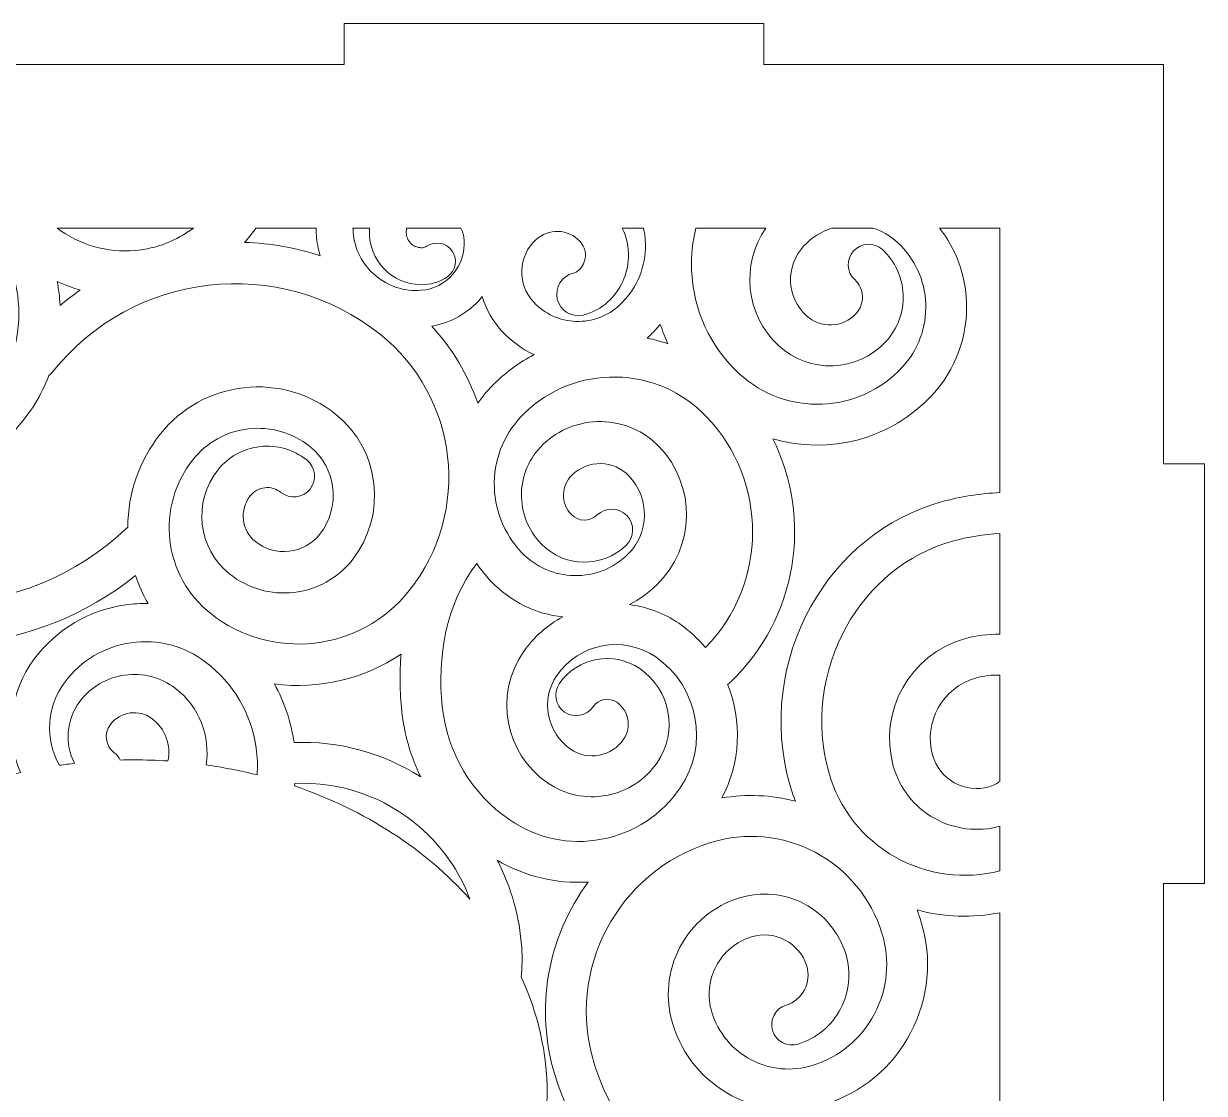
# Model space of a CAD drawing. Header units: millimetres. Extents: x 961 to 1271, y -165 to 165.
# Drawn here: x 1031.1 to 1117.7, y -86.5 to -8 of the extents above; entities that cross this region are included whole.
import ezdxf

# ---------------------------------------------------------------- set-up
doc = ezdxf.new("R2010")
doc.units = ezdxf.units.MM
doc.header["$MEASUREMENT"] = 0
doc.layers.add('Camada 1', color=7, linetype='Continuous')

msp = doc.modelspace()

# ---------------------------------------------------------------- linework, layer by layer
at = {"layer": 'Camada 1', "color": 250, "lineweight": 20}
for points, knots in [([(1085.4061, -162), (1085.4061, -162), (1114.7061, -162), (1114.7061, -162), (1114.7061, -162), (1114.7061, -162), (1114.7061, -132.7), (1114.7061, -132.7), (1114.7061, -132.7), (1114.7061, -132.7), (1117.7061, -132.7), (1117.7061, -132.7), (1117.7061, -132.7), (1117.7061, -132.7), (1117.7061, -101.9), (1117.7061, -101.9), (1117.7061, -101.9), (1117.7061, -101.9), (1114.7061, -101.9), (1114.7061, -101.9), (1114.7061, -101.9), (1114.7061, -101.9), (1114.7061, -71.1), (1114.7061, -71.1), (1114.7061, -71.1), (1114.7061, -71.1), (1117.7061, -71.1), (1117.7061, -71.1), (1117.7061, -71.1), (1117.7061, -71.1), (1117.7061, -40.3), (1117.7061, -40.3), (1117.7061, -40.3), (1117.7061, -40.3), (1114.7061, -40.3), (1114.7061, -40.3), (1114.7061, -40.3), (1114.7061, -40.3), (1114.7061, -11), (1114.7061, -11), (1114.7061, -11), (1114.7061, -11), (1085.4061, -11), (1085.4061, -11), (1085.4061, -11), (1085.4061, -11), (1085.4061, -8), (1085.4061, -8), (1085.4061, -8), (1085.4061, -8), (1054.6061, -8), (1054.6061, -8), (1054.6061, -8), (1054.6061, -8), (1054.6061, -11), (1054.6061, -11), (1054.6061, -11), (1054.6061, -11), (1023.8061, -11), (1023.8061, -11), (1023.8061, -11), (1023.8061, -11), (1023.8061, -8), (1023.8061, -8), (1023.8061, -8), (1023.8061, -8), (993.0061, -8), (993.0061, -8), (993.0061, -8), (993.0061, -8), (993.0061, -11), (993.0061, -11), (993.0061, -11), (993.0061, -11), (963.7061, -11), (963.7061, -11), (963.7061, -11), (963.7061, -11), (963.7061, -40.3), (963.7061, -40.3), (963.7061, -40.3), (963.7061, -40.3), (960.7061, -40.3), (960.7061, -40.3), (960.7061, -40.3), (960.7061, -40.3), (960.7061, -71.1), (960.7061, -71.1), (960.7061, -71.1), (960.7061, -71.1), (963.7061, -71.1), (963.7061, -71.1), (963.7061, -71.1), (963.7061, -71.1), (963.7061, -101.9), (963.7061, -101.9), (963.7061, -101.9), (963.7061, -101.9), (960.7061, -101.9), (960.7061, -101.9), (960.7061, -101.9), (960.7061, -101.9), (960.7061, -132.7), (960.7061, -132.7), (960.7061, -132.7), (960.7061, -132.7), (963.7061, -132.7), (963.7061, -132.7), (963.7061, -132.7), (963.7061, -132.7), (963.7061, -162), (963.7061, -162), (963.7061, -162), (963.7061, -162), (993.0061, -162), (993.0061, -162), (993.0061, -162), (993.0061, -162), (993.0061, -165), (993.0061, -165), (993.0061, -165), (993.0061, -165), (1023.8061, -165), (1023.8061, -165), (1023.8061, -165), (1023.8061, -165), (1023.8061, -162), (1023.8061, -162), (1023.8061, -162), (1023.8061, -162), (1054.6061, -162), (1054.6061, -162), (1054.6061, -162), (1054.6061, -162), (1054.6061, -165), (1054.6061, -165), (1054.6061, -165), (1054.6061, -165), (1085.4061, -165), (1085.4061, -165), (1085.4061, -165), (1085.4061, -165), (1085.4061, -162), (1085.4061, -162)], [0, 0, 0, 0, 0.027027, 0.027027, 0.027027, 0.027027, 0.0540541, 0.0540541, 0.0540541, 0.0540541, 0.0810811, 0.0810811, 0.0810811, 0.0810811, 0.1081081, 0.1081081, 0.1081081, 0.1081081, 0.1351351, 0.1351351, 0.1351351, 0.1351351, 0.1621622, 0.1621622, 0.1621622, 0.1621622, 0.1891892, 0.1891892, 0.1891892, 0.1891892, 0.2162162, 0.2162162, 0.2162162, 0.2162162, 0.2432432, 0.2432432, 0.2432432, 0.2432432, 0.2702703, 0.2702703, 0.2702703, 0.2702703, 0.2972973, 0.2972973, 0.2972973, 0.2972973, 0.3243243, 0.3243243, 0.3243243, 0.3243243, 0.3513514, 0.3513514, 0.3513514, 0.3513514, 0.3783784, 0.3783784, 0.3783784, 0.3783784, 0.4054054, 0.4054054, 0.4054054, 0.4054054, 0.4324324, 0.4324324, 0.4324324, 0.4324324, 0.4594595, 0.4594595, 0.4594595, 0.4594595, 0.4864865, 0.4864865, 0.4864865, 0.4864865, 0.5135135, 0.5135135, 0.5135135, 0.5135135, 0.5405405, 0.5405405, 0.5405405, 0.5405405, 0.5675676, 0.5675676, 0.5675676, 0.5675676, 0.5945946, 0.5945946, 0.5945946, 0.5945946, 0.6216216, 0.6216216, 0.6216216, 0.6216216, 0.6486486, 0.6486486, 0.6486486, 0.6486486, 0.6756757, 0.6756757, 0.6756757, 0.6756757, 0.7027027, 0.7027027, 0.7027027, 0.7027027, 0.7297297, 0.7297297, 0.7297297, 0.7297297, 0.7567568, 0.7567568, 0.7567568, 0.7567568, 0.7837838, 0.7837838, 0.7837838, 0.7837838, 0.8108108, 0.8108108, 0.8108108, 0.8108108, 0.8378378, 0.8378378, 0.8378378, 0.8378378, 0.8648649, 0.8648649, 0.8648649, 0.8648649, 0.8918919, 0.8918919, 0.8918919, 0.8918919, 0.9189189, 0.9189189, 0.9189189, 0.9189189, 0.9459459, 0.9459459, 0.9459459, 0.9459459, 1, 1, 1, 1]), ([(1010.3447, -23), (1010.3447, -23), (1028.3962, -23), (1028.3962, -23), (1028.3962, -23), (1029.807, -24.6059), (1030.631, -26.6257), (1030.7458, -28.7929), (1030.7458, -28.7929), (1030.8802, -31.3301), (1030.011, -33.7911), (1028.3144, -35.682), (1028.3144, -35.682), (1027.0061, -37.1399), (1025.2146, -37.9993), (1023.2585, -38.1046), (1023.2585, -38.1046), (1021.3094, -38.2096), (1019.4266, -37.5381), (1017.9758, -36.2337), (1017.9758, -36.2337), (1016.8695, -35.239), (1016.2197, -33.8743), (1016.141, -32.3888), (1016.141, -32.3888), (1016.0626, -30.9097), (1016.5699, -29.4767), (1017.5584, -28.3739), (1017.5584, -28.3739), (1018.2969, -27.55), (1019.309, -27.0613), (1020.4141, -27.0013), (1020.4141, -27.0013), (1021.5156, -26.9414), (1022.5836, -27.3214), (1023.4024, -28.0599), (1023.4024, -28.0599), (1024.0021, -28.6007), (1024.3541, -29.3376), (1024.397, -30.1442), (1024.397, -30.1442), (1024.4397, -30.9465), (1024.1653, -31.7228), (1023.6298, -32.3216), (1023.6298, -32.3216), (1023.2541, -32.7417), (1022.7413, -32.986), (1022.179, -33.0163), (1022.179, -33.0163), (1021.6183, -33.0466), (1021.0783, -32.8556), (1020.6618, -32.4787), (1020.6618, -32.4787), (1020.0408, -31.9169), (1019.0777, -31.968), (1018.5178, -32.5898), (1018.5178, -32.5898), (1017.9588, -33.2107), (1018.0083, -34.1784), (1018.6298, -34.7373), (1018.6298, -34.7373), (1019.6474, -35.6524), (1020.972, -36.1233), (1022.3389, -36.0509), (1022.3389, -36.0509), (1023.7087, -35.9784), (1024.9732, -35.3767), (1025.8887, -34.3546), (1025.8887, -34.3546), (1026.9635, -33.1546), (1027.5132, -31.5911), (1027.4282, -29.9826), (1027.4282, -29.9826), (1027.3429, -28.3696), (1026.6331, -26.8827), (1025.4336, -25.8013), (1025.4336, -25.8013), (1024.0128, -24.5205), (1022.1618, -23.8643), (1020.2514, -23.9686), (1020.2514, -23.9686), (1018.3391, -24.0731), (1016.5789, -24.915), (1015.2993, -26.3403), (1015.2993, -26.3403), (1013.7711, -28.0423), (1012.9881, -30.2669), (1013.1095, -32.5507), (1013.1095, -32.5507), (1013.2314, -34.8447), (1014.2385, -36.959), (1015.9456, -38.4965), (1015.9456, -38.4965), (1017.9937, -40.3413), (1020.6681, -41.2858), (1023.4204, -41.139), (1023.4204, -41.139), (1026.1837, -40.9916), (1028.7246, -39.7729), (1030.5732, -37.7142), (1030.5732, -37.7142), (1031.6009, -36.5697), (1032.4126, -35.2526), (1032.9638, -33.8175), (1032.9638, -33.8175), (1033.0737, -33.7371), (1033.1725, -33.642), (1033.2577, -33.5347), (1033.2577, -33.5347), (1039.1106, -26.164), (1049.8965, -24.9329), (1057.2568, -30.8005), (1057.2568, -30.8005), (1063.0149, -35.3908), (1063.9704, -43.8431), (1059.3924, -49.6087), (1059.3924, -49.6087), (1055.8333, -54.0911), (1049.2776, -54.842), (1044.8014, -51.2729), (1044.8014, -51.2729), (1043.1287, -49.9391), (1042.0742, -48.0349), (1041.8323, -45.909), (1041.8323, -45.909), (1041.5912, -43.7898), (1042.1963, -41.6746), (1043.5218, -40.0039), (1043.5218, -40.0039), (1044.5358, -38.7257), (1045.9834, -37.9182), (1047.6049, -37.7345), (1047.6049, -37.7345), (1049.2149, -37.5522), (1050.8257, -38.0137), (1052.0924, -39.0245), (1052.0924, -39.0245), (1054.0645, -40.5981), (1054.3923, -43.4961), (1052.8234, -45.4714), (1052.8234, -45.4714), (1052.2651, -46.1744), (1051.4678, -46.6183), (1050.5759, -46.7209), (1050.5759, -46.7209), (1049.6903, -46.8228), (1048.804, -46.5667), (1048.1065, -46.0123), (1048.1065, -46.0123), (1047.0752, -45.1925), (1046.9119, -43.6798), (1047.7279, -42.6496), (1047.7279, -42.6496), (1047.9928, -42.3152), (1048.3734, -42.1055), (1048.7971, -42.0572), (1048.7971, -42.0572), (1049.2215, -42.0088), (1049.6428, -42.1299), (1049.9764, -42.3967), (1049.9764, -42.3967), (1050.6304, -42.9196), (1051.5889, -42.8113), (1052.1102, -42.1564), (1052.1102, -42.1564), (1052.6315, -41.5014), (1052.5208, -40.5421), (1051.8668, -40.0207), (1051.8668, -40.0207), (1050.9026, -39.252), (1049.6792, -38.8988), (1048.4538, -39.0388), (1048.4538, -39.0388), (1047.2245, -39.1794), (1046.1211, -39.7903), (1045.3512, -40.7591), (1045.3512, -40.7591), (1043.4947, -43.0955), (1043.8818, -46.5258), (1046.2154, -48.3867), (1046.2154, -48.3867), (1047.5443, -49.4465), (1049.2307, -49.9308), (1050.9193, -49.739), (1050.9193, -49.739), (1052.6166, -49.5462), (1054.138, -48.6972), (1055.1999, -47.3601), (1055.1999, -47.3601), (1057.8077, -44.0765), (1057.2607, -39.2634), (1053.9827, -36.6485), (1053.9827, -36.6485), (1052.0868, -35.1361), (1049.6719, -34.4448), (1047.2626, -34.7182), (1047.2626, -34.7182), (1044.8388, -34.9932), (1042.662, -36.1981), (1041.1454, -38.1095), (1041.1454, -38.1095), (1039.5956, -40.0629), (1038.7531, -42.4536), (1038.7445, -44.941), (1038.7445, -44.941), (1031.1819, -52.2483), (1019.2511, -52.4591), (1011.4211, -45.407), (1011.4211, -45.407), (1008.291, -42.5878), (1006.4436, -38.7135), (1006.2201, -34.5071), (1006.2201, -34.5071), (1005.9971, -30.3106), (1007.4292, -26.2496), (1010.2345, -23.1212), (1010.2345, -23.1212), (1010.2345, -23.1212), (1010.3447, -23), (1010.3447, -23)], [0, 0, 0, 0, 0.0178571, 0.0178571, 0.0178571, 0.0178571, 0.0357143, 0.0357143, 0.0357143, 0.0357143, 0.0535714, 0.0535714, 0.0535714, 0.0535714, 0.0714286, 0.0714286, 0.0714286, 0.0714286, 0.0892857, 0.0892857, 0.0892857, 0.0892857, 0.1071429, 0.1071429, 0.1071429, 0.1071429, 0.125, 0.125, 0.125, 0.125, 0.1428571, 0.1428571, 0.1428571, 0.1428571, 0.1607143, 0.1607143, 0.1607143, 0.1607143, 0.1785714, 0.1785714, 0.1785714, 0.1785714, 0.1964286, 0.1964286, 0.1964286, 0.1964286, 0.2142857, 0.2142857, 0.2142857, 0.2142857, 0.2321429, 0.2321429, 0.2321429, 0.2321429, 0.25, 0.25, 0.25, 0.25, 0.2678571, 0.2678571, 0.2678571, 0.2678571, 0.2857143, 0.2857143, 0.2857143, 0.2857143, 0.3035714, 0.3035714, 0.3035714, 0.3035714, 0.3214286, 0.3214286, 0.3214286, 0.3214286, 0.3392857, 0.3392857, 0.3392857, 0.3392857, 0.3571429, 0.3571429, 0.3571429, 0.3571429, 0.375, 0.375, 0.375, 0.375, 0.3928571, 0.3928571, 0.3928571, 0.3928571, 0.4107143, 0.4107143, 0.4107143, 0.4107143, 0.4285714, 0.4285714, 0.4285714, 0.4285714, 0.4464286, 0.4464286, 0.4464286, 0.4464286, 0.4642857, 0.4642857, 0.4642857, 0.4642857, 0.4821429, 0.4821429, 0.4821429, 0.4821429, 0.5, 0.5, 0.5, 0.5, 0.5178571, 0.5178571, 0.5178571, 0.5178571, 0.5357143, 0.5357143, 0.5357143, 0.5357143, 0.5535714, 0.5535714, 0.5535714, 0.5535714, 0.5714286, 0.5714286, 0.5714286, 0.5714286, 0.5892857, 0.5892857, 0.5892857, 0.5892857, 0.6071429, 0.6071429, 0.6071429, 0.6071429, 0.625, 0.625, 0.625, 0.625, 0.6428571, 0.6428571, 0.6428571, 0.6428571, 0.6607143, 0.6607143, 0.6607143, 0.6607143, 0.6785714, 0.6785714, 0.6785714, 0.6785714, 0.6964286, 0.6964286, 0.6964286, 0.6964286, 0.7142857, 0.7142857, 0.7142857, 0.7142857, 0.7321429, 0.7321429, 0.7321429, 0.7321429, 0.75, 0.75, 0.75, 0.75, 0.7678571, 0.7678571, 0.7678571, 0.7678571, 0.7857143, 0.7857143, 0.7857143, 0.7857143, 0.8035714, 0.8035714, 0.8035714, 0.8035714, 0.8214286, 0.8214286, 0.8214286, 0.8214286, 0.8392857, 0.8392857, 0.8392857, 0.8392857, 0.8571429, 0.8571429, 0.8571429, 0.8571429, 0.875, 0.875, 0.875, 0.875, 0.8928571, 0.8928571, 0.8928571, 0.8928571, 0.9107143, 0.9107143, 0.9107143, 0.9107143, 0.9285714, 0.9285714, 0.9285714, 0.9285714, 0.9464286, 0.9464286, 0.9464286, 0.9464286, 0.9642857, 0.9642857, 0.9642857, 0.9642857, 1, 1, 1, 1]), ([(1043.5569, -23), (1042.3296, -23.9354), (1040.857, -24.5098), (1039.2907, -24.6491), (1039.2907, -24.6491), (1037.2301, -24.8324), (1035.194, -24.2451), (1033.5567, -23), (1033.5567, -23), (1033.5567, -23), (1043.5569, -23), (1043.5569, -23)], [0, 0, 0, 0, 0.25, 0.25, 0.25, 0.25, 0.5, 0.5, 0.5, 0.5, 1, 1, 1, 1]), ([(1052.5512, -23), (1052.5543, -23.1723), (1052.5626, -23.345), (1052.5762, -23.5179), (1052.5762, -23.5179), (1052.6165, -24.0309), (1052.709, -24.5372), (1052.8531, -25.0287), (1052.8531, -25.0287), (1051.0643, -24.4481), (1049.195, -24.1221), (1047.3155, -24.059), (1047.3155, -24.059), (1047.3155, -24.059), (1047.4024, -23.9579), (1047.4024, -23.9579), (1047.4024, -23.9579), (1047.6659, -23.6475), (1047.9146, -23.3278), (1048.1482, -23), (1048.1482, -23), (1048.1482, -23), (1052.5512, -23), (1052.5512, -23)], [0, 0, 0, 0, 0.1428571, 0.1428571, 0.1428571, 0.1428571, 0.2857143, 0.2857143, 0.2857143, 0.2857143, 0.4285714, 0.4285714, 0.4285714, 0.4285714, 0.5714286, 0.5714286, 0.5714286, 0.5714286, 0.7142857, 0.7142857, 0.7142857, 0.7142857, 1, 1, 1, 1]), ([(1056.4723, -23), (1056.4584, -23.2126), (1056.4598, -23.4276), (1056.4767, -23.6437), (1056.4767, -23.6437), (1056.5567, -24.6639), (1057.0401, -25.6021), (1057.8225, -26.2612), (1057.8225, -26.2612), (1058.589, -26.907), (1059.5711, -27.2244), (1060.5708, -27.1456), (1060.5708, -27.1456), (1061.148, -27.1), (1061.7066, -26.9026), (1062.1839, -26.5752), (1062.1839, -26.5752), (1062.8004, -26.1522), (1062.9569, -25.3063), (1062.5346, -24.6898), (1062.5346, -24.6898), (1062.1117, -24.0723), (1061.2677, -23.9162), (1060.6512, -24.3399), (1060.6512, -24.3399), (1060.563, -24.4005), (1060.4654, -24.4338), (1060.3587, -24.4419), (1060.3587, -24.4419), (1060.0649, -24.4643), (1059.7841, -24.3728), (1059.5603, -24.1809), (1059.5603, -24.1809), (1059.3362, -23.9886), (1059.2015, -23.7249), (1059.1783, -23.4304), (1059.1783, -23.4304), (1059.1668, -23.2848), (1059.1736, -23.1404), (1059.198, -23), (1059.198, -23), (1059.198, -23), (1063.1837, -23), (1063.1837, -23), (1063.1837, -23), (1063.3101, -23.2687), (1063.3878, -23.5611), (1063.4121, -23.8673), (1063.4121, -23.8673), (1063.4847, -24.7852), (1063.1967, -25.6721), (1062.5995, -26.3729), (1062.5995, -26.3729), (1062.0034, -27.0725), (1061.1753, -27.4976), (1060.2587, -27.5692), (1060.2587, -27.5692), (1059.0236, -27.6657), (1057.8277, -27.2774), (1056.8865, -26.4715), (1056.8865, -26.4715), (1055.9434, -25.6639), (1055.3752, -24.5423), (1055.2782, -23.3046), (1055.2782, -23.3046), (1055.2702, -23.2029), (1055.2652, -23.1013), (1055.2624, -23), (1055.2624, -23), (1055.2624, -23), (1056.4723, -23), (1056.4723, -23)], [0, 0, 0, 0, 0.0526316, 0.0526316, 0.0526316, 0.0526316, 0.1052632, 0.1052632, 0.1052632, 0.1052632, 0.1578947, 0.1578947, 0.1578947, 0.1578947, 0.2105263, 0.2105263, 0.2105263, 0.2105263, 0.2631579, 0.2631579, 0.2631579, 0.2631579, 0.3157895, 0.3157895, 0.3157895, 0.3157895, 0.3684211, 0.3684211, 0.3684211, 0.3684211, 0.4210526, 0.4210526, 0.4210526, 0.4210526, 0.4736842, 0.4736842, 0.4736842, 0.4736842, 0.5263158, 0.5263158, 0.5263158, 0.5263158, 0.5789474, 0.5789474, 0.5789474, 0.5789474, 0.6315789, 0.6315789, 0.6315789, 0.6315789, 0.6842105, 0.6842105, 0.6842105, 0.6842105, 0.7368421, 0.7368421, 0.7368421, 0.7368421, 0.7894737, 0.7894737, 0.7894737, 0.7894737, 0.8421053, 0.8421053, 0.8421053, 0.8421053, 0.8947368, 0.8947368, 0.8947368, 0.8947368, 1, 1, 1, 1]), ([(1076.5664, -23), (1076.6765, -23.4887), (1076.7253, -23.9938), (1076.7083, -24.5048), (1076.7083, -24.5048), (1076.6554, -26.0977), (1075.9827, -27.5686), (1074.8173, -28.655), (1074.8173, -28.655), (1073.9505, -29.463), (1072.8061, -29.8918), (1071.6217, -29.852), (1071.6217, -29.852), (1070.4307, -29.8119), (1069.3297, -29.3118), (1068.5156, -28.4418), (1068.5156, -28.4418), (1067.9265, -27.8124), (1067.6127, -26.9816), (1067.6422, -26.1198), (1067.6422, -26.1198), (1067.6719, -25.2531), (1068.0348, -24.4507), (1068.6698, -23.8597), (1068.6698, -23.8597), (1069.1148, -23.4456), (1069.7034, -23.2259), (1070.3108, -23.246), (1070.3108, -23.246), (1070.9205, -23.2662), (1071.485, -23.5219), (1071.9021, -23.9671), (1071.9021, -23.9671), (1072.1763, -24.2598), (1072.3223, -24.6467), (1072.3083, -25.0476), (1072.3083, -25.0476), (1072.2942, -25.4524), (1072.1247, -25.8233), (1071.8284, -26.0996), (1071.8284, -26.0996), (1071.7122, -26.208), (1071.5778, -26.2798), (1071.423, -26.316), (1071.423, -26.316), (1070.5784, -26.5137), (1070.0475, -27.3651), (1070.2469, -28.2102), (1070.2469, -28.2102), (1070.4457, -29.0532), (1071.2972, -29.5816), (1072.1407, -29.3838), (1072.1407, -29.3838), (1072.829, -29.2223), (1073.4671, -28.8848), (1073.9843, -28.4023), (1073.9843, -28.4023), (1074.8944, -27.5535), (1075.418, -26.398), (1075.4612, -25.1546), (1075.4612, -25.1546), (1075.4873, -24.4027), (1075.3311, -23.6655), (1075.0148, -23), (1075.0148, -23), (1075.0148, -23), (1076.5664, -23), (1076.5664, -23)], [0, 0, 0, 0, 0.0555556, 0.0555556, 0.0555556, 0.0555556, 0.1111111, 0.1111111, 0.1111111, 0.1111111, 0.1666667, 0.1666667, 0.1666667, 0.1666667, 0.2222222, 0.2222222, 0.2222222, 0.2222222, 0.2777778, 0.2777778, 0.2777778, 0.2777778, 0.3333333, 0.3333333, 0.3333333, 0.3333333, 0.3888889, 0.3888889, 0.3888889, 0.3888889, 0.4444444, 0.4444444, 0.4444444, 0.4444444, 0.5, 0.5, 0.5, 0.5, 0.5555556, 0.5555556, 0.5555556, 0.5555556, 0.6111111, 0.6111111, 0.6111111, 0.6111111, 0.6666667, 0.6666667, 0.6666667, 0.6666667, 0.7222222, 0.7222222, 0.7222222, 0.7222222, 0.7777778, 0.7777778, 0.7777778, 0.7777778, 0.8333333, 0.8333333, 0.8333333, 0.8333333, 0.8888889, 0.8888889, 0.8888889, 0.8888889, 1, 1, 1, 1]), ([(1097.2712, -28.5655), (1097.3358, -30.2853), (1096.7171, -31.956), (1095.5485, -33.2193), (1095.5485, -33.2193), (1092.3829, -36.6417), (1087.0131, -36.8595), (1083.5922, -33.6874), (1083.5922, -33.6874), (1081.4453, -31.6966), (1080.2054, -28.9902), (1080.0954, -26.0646), (1080.0954, -26.0646), (1080.0563, -25.0232), (1080.1652, -23.9925), (1080.4118, -23), (1080.4118, -23), (1080.4118, -23), (1085.5532, -23), (1085.5532, -23), (1085.5532, -23), (1083.6952, -25.6577), (1084.0268, -29.3639), (1086.4697, -31.6294), (1086.4697, -31.6294), (1088.7255, -33.7214), (1092.2632, -33.579), (1094.3506, -31.3214), (1094.3506, -31.3214), (1095.2089, -30.3932), (1095.664, -29.1629), (1095.6159, -27.8995), (1095.6159, -27.8995), (1095.5677, -26.6304), (1095.0279, -25.4513), (1094.0967, -24.5874), (1094.0967, -24.5874), (1093.49, -24.0247), (1092.5412, -24.0623), (1091.9799, -24.6699), (1091.9799, -24.6699), (1091.4197, -25.2761), (1091.4545, -26.2257), (1092.0598, -26.7875), (1092.0598, -26.7875), (1092.406, -27.1089), (1092.6066, -27.5437), (1092.6242, -28.016), (1092.6242, -28.016), (1092.6418, -28.4854), (1092.474, -28.9424), (1092.1548, -29.2872), (1092.1548, -29.2872), (1091.1891, -30.3303), (1089.5499, -30.3985), (1088.5062, -29.4312), (1088.5062, -29.4312), (1087.0483, -28.08), (1086.9667, -25.7888), (1088.3148, -24.3308), (1088.3148, -24.3308), (1088.8926, -23.706), (1089.6056, -23.2535), (1090.3934, -23), (1090.3934, -23), (1090.3934, -23), (1093.3937, -23), (1093.3937, -23), (1093.3937, -23), (1094.0605, -23.2156), (1094.6789, -23.5752), (1095.2035, -24.0619), (1095.2035, -24.0619), (1096.4724, -25.239), (1097.2061, -26.8357), (1097.2712, -28.5655)], [0, 0, 0, 0, 0.05, 0.05, 0.05, 0.05, 0.1, 0.1, 0.1, 0.1, 0.15, 0.15, 0.15, 0.15, 0.2, 0.2, 0.2, 0.2, 0.25, 0.25, 0.25, 0.25, 0.3, 0.3, 0.3, 0.3, 0.35, 0.35, 0.35, 0.35, 0.4, 0.4, 0.4, 0.4, 0.45, 0.45, 0.45, 0.45, 0.5, 0.5, 0.5, 0.5, 0.55, 0.55, 0.55, 0.55, 0.6, 0.6, 0.6, 0.6, 0.65, 0.65, 0.65, 0.65, 0.7, 0.7, 0.7, 0.7, 0.75, 0.75, 0.75, 0.75, 0.8, 0.8, 0.8, 0.8, 0.85, 0.85, 0.85, 0.85, 0.9, 0.9, 0.9, 0.9, 1, 1, 1, 1]), ([(1098.2829, -23), (1098.2829, -23), (1102.7061, -23), (1102.7061, -23), (1102.7061, -23), (1102.7061, -23), (1102.7061, -42.413), (1102.7061, -42.413), (1102.7061, -42.413), (1101.255, -42.4757), (1099.8117, -42.7045), (1098.4126, -43.0989), (1098.4126, -43.0989), (1094.291, -44.2606), (1090.931, -47.042), (1088.8458, -50.77), (1088.8458, -50.77), (1086.6594, -54.6791), (1086.0576, -59.4313), (1087.2715, -63.7483), (1087.2715, -63.7483), (1087.3962, -64.1918), (1087.5432, -64.6287), (1087.7122, -65.0569), (1087.7122, -65.0569), (1085.9489, -64.5989), (1084.1135, -64.5206), (1082.3169, -64.8229), (1082.3169, -64.8229), (1083.6821, -62.2548), (1083.8273, -59.1897), (1082.7404, -56.4807), (1082.7404, -56.4807), (1082.8318, -56.4238), (1082.9175, -56.3571), (1082.996, -56.2812), (1082.996, -56.2812), (1087.8201, -51.6185), (1088.9967, -44.3623), (1086.0521, -38.4568), (1086.0521, -38.4568), (1090.1912, -39.6903), (1094.7575, -38.487), (1097.7456, -35.2561), (1097.7456, -35.2561), (1099.453, -33.4099), (1100.3558, -30.964), (1100.2616, -28.4516), (1100.2616, -28.4516), (1100.1864, -26.4441), (1099.4936, -24.5545), (1098.2829, -23)], [0, 0, 0, 0, 0.0714286, 0.0714286, 0.0714286, 0.0714286, 0.1428571, 0.1428571, 0.1428571, 0.1428571, 0.2142857, 0.2142857, 0.2142857, 0.2142857, 0.2857143, 0.2857143, 0.2857143, 0.2857143, 0.3571429, 0.3571429, 0.3571429, 0.3571429, 0.4285714, 0.4285714, 0.4285714, 0.4285714, 0.5, 0.5, 0.5, 0.5, 0.5714286, 0.5714286, 0.5714286, 0.5714286, 0.6428571, 0.6428571, 0.6428571, 0.6428571, 0.7142857, 0.7142857, 0.7142857, 0.7142857, 0.7857143, 0.7857143, 0.7857143, 0.7857143, 0.8571429, 0.8571429, 0.8571429, 0.8571429, 1, 1, 1, 1]), ([(1035.2582, -27.5624), (1034.7484, -27.9117), (1034.2549, -28.2845), (1033.7795, -28.6795), (1033.7795, -28.6795), (1033.7795, -28.6795), (1033.7771, -28.6316), (1033.7771, -28.6316), (1033.7771, -28.6316), (1033.7466, -28.0558), (1033.6776, -27.4828), (1033.57, -26.917), (1033.57, -26.917), (1034.1151, -27.1759), (1034.6795, -27.3917), (1035.2582, -27.5624)], [0, 0, 0, 0, 0.2, 0.2, 0.2, 0.2, 0.4, 0.4, 0.4, 0.4, 0.6, 0.6, 0.6, 0.6, 1, 1, 1, 1]), ([(1065.6977, -34.3543), (1065.2212, -34.8144), (1064.79, -35.3179), (1064.4103, -35.8584), (1064.4103, -35.8584), (1063.683, -33.763), (1062.5419, -31.8401), (1061.0474, -30.2005), (1061.0474, -30.2005), (1062.4543, -29.9557), (1063.7224, -29.2338), (1064.6609, -28.1347), (1064.6609, -28.1347), (1064.6609, -28.1347), (1064.7438, -28.0354), (1064.7438, -28.0354), (1064.7438, -28.0354), (1065.0227, -28.9853), (1065.522, -29.8588), (1066.2114, -30.5943), (1066.2114, -30.5943), (1066.8783, -31.3058), (1067.6665, -31.88), (1068.5395, -32.2891), (1068.5395, -32.2891), (1067.5017, -32.8394), (1066.5462, -33.5349), (1065.6977, -34.3543)], [0, 0, 0, 0, 0.125, 0.125, 0.125, 0.125, 0.25, 0.25, 0.25, 0.25, 0.375, 0.375, 0.375, 0.375, 0.5, 0.5, 0.5, 0.5, 0.625, 0.625, 0.625, 0.625, 0.75, 0.75, 0.75, 0.75, 1, 1, 1, 1]), ([(1077.8037, -30.0706), (1077.964, -30.554), (1078.1509, -31.0281), (1078.3634, -31.4907), (1078.3634, -31.4907), (1077.8615, -31.3226), (1077.3493, -31.1869), (1076.8298, -31.0841), (1076.8298, -31.0841), (1076.8298, -31.0841), (1076.968, -30.9584), (1076.968, -30.9584), (1076.968, -30.9584), (1077.2658, -30.6808), (1077.5452, -30.3843), (1077.8037, -30.0706)], [0, 0, 0, 0, 0.2, 0.2, 0.2, 0.2, 0.4, 0.4, 0.4, 0.4, 0.6, 0.6, 0.6, 0.6, 1, 1, 1, 1]), ([(1081.165, -36.8193), (1085.7326, -41.5657), (1085.6844, -49.097), (1081.1258, -53.789), (1081.1258, -53.789), (1080.553, -53.1098), (1079.8905, -52.5113), (1079.1562, -52.0071), (1079.1562, -52.0071), (1078.0379, -51.2391), (1076.7951, -50.7875), (1075.5341, -50.6321), (1075.5341, -50.6321), (1076.2601, -50.2541), (1076.9354, -49.7693), (1077.5391, -49.1862), (1077.5391, -49.1862), (1080.3804, -46.4417), (1080.4575, -41.8945), (1077.7204, -39.0485), (1077.7204, -39.0485), (1076.604, -37.8878), (1075.0976, -37.2314), (1073.4876, -37.2027), (1073.4876, -37.2027), (1071.8803, -37.174), (1070.3458, -37.7765), (1069.1896, -38.894), (1069.1896, -38.894), (1068.2023, -39.8482), (1067.6449, -41.1322), (1067.6196, -42.5049), (1067.6196, -42.5049), (1067.5943, -43.8766), (1068.1073, -45.1814), (1069.0582, -46.1701), (1069.0582, -46.1701), (1070.7473, -47.9263), (1073.55, -47.9739), (1075.3027, -46.2831), (1075.3027, -46.2831), (1075.915, -45.6924), (1075.9328, -44.7154), (1075.3439, -44.1018), (1075.3439, -44.1018), (1074.7539, -43.487), (1073.7772, -43.4653), (1073.1637, -44.0578), (1073.1637, -44.0578), (1072.6348, -44.5686), (1071.7889, -44.5546), (1071.2786, -44.0249), (1071.2786, -44.0249), (1070.8977, -43.6296), (1070.6932, -43.1104), (1070.7033, -42.5615), (1070.7033, -42.5615), (1070.7134, -42.0109), (1070.9352, -41.5013), (1071.331, -41.1189), (1071.331, -41.1189), (1071.8984, -40.5707), (1072.643, -40.2767), (1073.4317, -40.2899), (1073.4317, -40.2899), (1074.2215, -40.3032), (1074.9533, -40.6245), (1075.5005, -41.1937), (1075.5005, -41.1937), (1077.0586, -42.8145), (1077.0134, -45.403), (1075.3967, -46.9662), (1075.3967, -46.9662), (1074.3453, -47.9828), (1072.9576, -48.5294), (1071.4954, -48.5032), (1071.4954, -48.5032), (1070.0306, -48.4769), (1068.6694, -47.8819), (1067.6539, -46.8258), (1067.6539, -46.8258), (1066.3141, -45.4325), (1065.5941, -43.5977), (1065.6289, -41.6649), (1065.6289, -41.6649), (1065.6638, -39.7288), (1066.4481, -37.9252), (1067.8399, -36.579), (1067.8399, -36.579), (1069.6485, -34.8297), (1072.0365, -33.8887), (1074.5521, -33.934), (1074.5521, -33.934), (1077.0716, -33.9795), (1079.4177, -35.0036), (1081.165, -36.8193)], [0, 0, 0, 0, 0.04, 0.04, 0.04, 0.04, 0.08, 0.08, 0.08, 0.08, 0.12, 0.12, 0.12, 0.12, 0.16, 0.16, 0.16, 0.16, 0.2, 0.2, 0.2, 0.2, 0.24, 0.24, 0.24, 0.24, 0.28, 0.28, 0.28, 0.28, 0.32, 0.32, 0.32, 0.32, 0.36, 0.36, 0.36, 0.36, 0.4, 0.4, 0.4, 0.4, 0.44, 0.44, 0.44, 0.44, 0.48, 0.48, 0.48, 0.48, 0.52, 0.52, 0.52, 0.52, 0.56, 0.56, 0.56, 0.56, 0.6, 0.6, 0.6, 0.6, 0.64, 0.64, 0.64, 0.64, 0.68, 0.68, 0.68, 0.68, 0.72, 0.72, 0.72, 0.72, 0.76, 0.76, 0.76, 0.76, 0.8, 0.8, 0.8, 0.8, 0.84, 0.84, 0.84, 0.84, 0.88, 0.88, 0.88, 0.88, 0.92, 0.92, 0.92, 0.92, 1, 1, 1, 1]), ([(1097.9001, -66.3128), (1099.3635, -67.1352), (1101.0899, -67.3407), (1102.7061, -66.8912), (1102.7061, -66.8912), (1102.7061, -66.8912), (1102.7061, -70.1654), (1102.7061, -70.1654), (1102.7061, -70.1654), (1100.1188, -70.8353), (1097.3956, -70.4881), (1095.0587, -69.1748), (1095.0587, -69.1748), (1092.643, -67.8172), (1090.9034, -65.6056), (1090.1532, -62.9379), (1090.1532, -62.9379), (1089.1519, -59.3767), (1089.6549, -55.4583), (1091.4575, -52.2343), (1091.4575, -52.2343), (1093.1507, -49.2061), (1095.8689, -46.9308), (1099.2249, -45.9838), (1099.2249, -45.9838), (1100.3686, -45.6611), (1101.5349, -45.4716), (1102.7061, -45.4107), (1102.7061, -45.4107), (1102.7061, -45.4107), (1102.7061, -52.8037), (1102.7061, -52.8037), (1102.7061, -52.8037), (1101.8516, -52.79), (1100.982, -52.8977), (1100.1197, -53.1409), (1100.1197, -53.1409), (1096.115, -54.2704), (1093.7676, -58.4821), (1094.8926, -62.4845), (1094.8926, -62.4845), (1095.3522, -64.1199), (1096.4189, -65.4805), (1097.9001, -66.3128)], [0, 0, 0, 0, 0.0833333, 0.0833333, 0.0833333, 0.0833333, 0.1666667, 0.1666667, 0.1666667, 0.1666667, 0.25, 0.25, 0.25, 0.25, 0.3333333, 0.3333333, 0.3333333, 0.3333333, 0.4166667, 0.4166667, 0.4166667, 0.4166667, 0.5, 0.5, 0.5, 0.5, 0.5833333, 0.5833333, 0.5833333, 0.5833333, 0.6666667, 0.6666667, 0.6666667, 0.6666667, 0.75, 0.75, 0.75, 0.75, 0.8333333, 0.8333333, 0.8333333, 0.8333333, 1, 1, 1, 1]), ([(1065.4338, -48.9661), (1066.8337, -50.4226), (1068.6618, -51.3225), (1070.6457, -51.5406), (1070.6457, -51.5406), (1069.516, -52.1431), (1068.5114, -53.0188), (1067.7406, -54.147), (1067.7406, -54.147), (1065.6033, -57.2751), (1066.4067, -61.5694), (1069.5313, -63.712), (1069.5313, -63.712), (1070.8045, -64.585), (1072.3533, -64.9167), (1073.8712, -64.6311), (1073.8712, -64.6311), (1075.3939, -64.3445), (1076.7122, -63.4801), (1077.5857, -62.2006), (1077.5857, -62.2006), (1079.1197, -59.9537), (1078.5446, -56.8715), (1076.3008, -55.3316), (1076.3008, -55.3316), (1074.3684, -54.0055), (1071.7173, -54.5012), (1070.3949, -56.4364), (1070.3949, -56.4364), (1069.9295, -57.1174), (1070.1047, -58.0496), (1070.783, -58.5178), (1070.783, -58.5178), (1071.4655, -58.9889), (1072.4, -58.8133), (1072.867, -58.1285), (1072.867, -58.1285), (1073.2561, -57.5579), (1074.0396, -57.4125), (1074.6086, -57.8033), (1074.6086, -57.8033), (1075.4904, -58.4089), (1075.7179, -59.6251), (1075.1149, -60.5086), (1075.1149, -60.5086), (1074.6919, -61.1285), (1074.056, -61.5446), (1073.3186, -61.6838), (1073.3186, -61.6838), (1072.5848, -61.8222), (1071.8385, -61.6616), (1071.2231, -61.2397), (1071.2231, -61.2397), (1069.4611, -60.0318), (1069.0069, -57.6031), (1070.2121, -55.8394), (1070.2121, -55.8394), (1071.8335, -53.4667), (1075.0926, -52.8517), (1077.4636, -54.4778), (1077.4636, -54.4778), (1080.5995, -56.6286), (1081.406, -60.9485), (1079.2625, -64.0884), (1079.2625, -64.0884), (1077.9069, -66.0742), (1075.8626, -67.4115), (1073.4994, -67.8549), (1073.4994, -67.8549), (1071.1441, -68.2968), (1068.7377, -67.7899), (1066.7616, -66.4338), (1066.7616, -66.4338), (1063.928, -64.4893), (1062.1872, -61.5336), (1061.8148, -58.1196), (1061.8148, -58.1196), (1061.4221, -54.5204), (1062.079, -50.5444), (1064.342, -47.6277), (1064.342, -47.6277), (1064.6682, -48.1028), (1065.0341, -48.5502), (1065.4338, -48.9661)], [0, 0, 0, 0, 0.0454545, 0.0454545, 0.0454545, 0.0454545, 0.0909091, 0.0909091, 0.0909091, 0.0909091, 0.1363636, 0.1363636, 0.1363636, 0.1363636, 0.1818182, 0.1818182, 0.1818182, 0.1818182, 0.2272727, 0.2272727, 0.2272727, 0.2272727, 0.2727273, 0.2727273, 0.2727273, 0.2727273, 0.3181818, 0.3181818, 0.3181818, 0.3181818, 0.3636364, 0.3636364, 0.3636364, 0.3636364, 0.4090909, 0.4090909, 0.4090909, 0.4090909, 0.4545455, 0.4545455, 0.4545455, 0.4545455, 0.5, 0.5, 0.5, 0.5, 0.5454545, 0.5454545, 0.5454545, 0.5454545, 0.5909091, 0.5909091, 0.5909091, 0.5909091, 0.6363636, 0.6363636, 0.6363636, 0.6363636, 0.6818182, 0.6818182, 0.6818182, 0.6818182, 0.7272727, 0.7272727, 0.7272727, 0.7272727, 0.7727273, 0.7727273, 0.7727273, 0.7727273, 0.8181818, 0.8181818, 0.8181818, 0.8181818, 0.8636364, 0.8636364, 0.8636364, 0.8636364, 0.9090909, 0.9090909, 0.9090909, 0.9090909, 1, 1, 1, 1]), ([(1013.9299, -50.8602), (1022.0002, -55.1984), (1032.044, -54.3659), (1039.3084, -48.4954), (1039.3084, -48.4954), (1039.5447, -49.2103), (1039.8535, -49.8984), (1040.2306, -50.5493), (1040.2306, -50.5493), (1039.6899, -50.5394), (1039.1484, -50.5724), (1038.6128, -50.6472), (1038.6128, -50.6472), (1035.9219, -51.0229), (1033.5393, -52.4284), (1031.9042, -54.5979), (1031.9042, -54.5979), (1030.0312, -57.0829), (1029.7451, -60.2808), (1030.874, -62.9637), (1030.874, -62.9637), (1029.4221, -63.2984), (1028.0149, -63.7189), (1026.6611, -64.2173), (1026.6611, -64.2173), (1025.7931, -62.7794), (1024.6822, -61.4795), (1023.3624, -60.3684), (1023.3624, -60.3684), (1021.5909, -58.8769), (1019.4676, -57.9055), (1017.1877, -57.5535), (1017.1877, -57.5535), (1017.1877, -57.5535), (1017.1639, -57.4565), (1017.1639, -57.4565), (1017.1639, -57.4565), (1016.4912, -55.0667), (1015.3902, -52.8383), (1013.9299, -50.8602)], [0, 0, 0, 0, 0.0909091, 0.0909091, 0.0909091, 0.0909091, 0.1818182, 0.1818182, 0.1818182, 0.1818182, 0.2727273, 0.2727273, 0.2727273, 0.2727273, 0.3636364, 0.3636364, 0.3636364, 0.3636364, 0.4545455, 0.4545455, 0.4545455, 0.4545455, 0.5454545, 0.5454545, 0.5454545, 0.5454545, 0.6363636, 0.6363636, 0.6363636, 0.6363636, 0.7272727, 0.7272727, 0.7272727, 0.7272727, 0.8181818, 0.8181818, 0.8181818, 0.8181818, 1, 1, 1, 1]), ([(1044.4558, -54.8478), (1046.4952, -56.3897), (1047.8074, -58.6323), (1048.1607, -61.164), (1048.1607, -61.164), (1048.2527, -61.8231), (1048.2762, -62.4816), (1048.2337, -63.1312), (1048.2337, -63.1312), (1047.0166, -62.8246), (1045.7664, -62.5788), (1044.4886, -62.3976), (1044.4886, -62.3976), (1044.8137, -60.3154), (1044.0143, -58.1228), (1042.2208, -56.7658), (1042.2208, -56.7658), (1041.1587, -55.9622), (1039.841, -55.6196), (1038.522, -55.8045), (1038.522, -55.8045), (1037.2003, -55.9899), (1036.0283, -56.6784), (1035.2254, -57.745), (1035.2254, -57.745), (1034.2075, -59.0974), (1034.1135, -60.8643), (1034.8368, -62.2804), (1034.8368, -62.2804), (1034.4649, -62.3237), (1034.095, -62.372), (1033.7277, -62.4262), (1033.7277, -62.4262), (1032.676, -60.5376), (1032.7636, -58.1221), (1034.1444, -56.2903), (1034.1444, -56.2903), (1035.3289, -54.7188), (1037.05, -53.7009), (1038.9995, -53.4287), (1038.9995, -53.4287), (1040.9473, -53.1568), (1042.887, -53.6619), (1044.4558, -54.8478)], [0, 0, 0, 0, 0.0833333, 0.0833333, 0.0833333, 0.0833333, 0.1666667, 0.1666667, 0.1666667, 0.1666667, 0.25, 0.25, 0.25, 0.25, 0.3333333, 0.3333333, 0.3333333, 0.3333333, 0.4166667, 0.4166667, 0.4166667, 0.4166667, 0.5, 0.5, 0.5, 0.5, 0.5833333, 0.5833333, 0.5833333, 0.5833333, 0.6666667, 0.6666667, 0.6666667, 0.6666667, 0.75, 0.75, 0.75, 0.75, 0.8333333, 0.8333333, 0.8333333, 0.8333333, 1, 1, 1, 1]), ([(1049.5011, -56.4567), (1052.7521, -56.8823), (1056.0859, -56.099), (1058.8018, -54.2594), (1058.8018, -54.2594), (1058.6697, -55.6505), (1058.687, -57.0562), (1058.8386, -58.4446), (1058.8386, -58.4446), (1059.0228, -60.1316), (1059.4947, -61.7682), (1060.2309, -63.2825), (1060.2309, -63.2825), (1057.4793, -61.5181), (1054.2439, -60.6222), (1050.9371, -60.7527), (1050.9371, -60.7527), (1050.7235, -59.2394), (1050.2393, -57.785), (1049.5011, -56.4567)], [0, 0, 0, 0, 0.1666667, 0.1666667, 0.1666667, 0.1666667, 0.3333333, 0.3333333, 0.3333333, 0.3333333, 0.5, 0.5, 0.5, 0.5, 0.6666667, 0.6666667, 0.6666667, 0.6666667, 1, 1, 1, 1]), ([(1102.7061, -55.8001), (1102.7061, -55.8001), (1102.7061, -63.6079), (1102.7061, -63.6079), (1102.7061, -63.6079), (1102.4721, -63.7846), (1102.2047, -63.9178), (1101.9135, -64.0005), (1101.9135, -64.0005), (1101.0537, -64.2449), (1100.143, -64.1376), (1099.3636, -63.6999), (1099.3636, -63.6999), (1098.5803, -63.2599), (1098.0167, -62.54), (1097.7738, -61.6753), (1097.7738, -61.6753), (1097.0943, -59.2571), (1098.5109, -56.7092), (1100.931, -56.0257), (1100.931, -56.0257), (1101.5229, -55.8585), (1102.1199, -55.7867), (1102.7061, -55.8001)], [0, 0, 0, 0, 0.1428571, 0.1428571, 0.1428571, 0.1428571, 0.2857143, 0.2857143, 0.2857143, 0.2857143, 0.4285714, 0.4285714, 0.4285714, 0.4285714, 0.5714286, 0.5714286, 0.5714286, 0.5714286, 0.7142857, 0.7142857, 0.7142857, 0.7142857, 1, 1, 1, 1]), ([(1040.5308, -59.0071), (1041.5133, -59.7506), (1041.9257, -60.9738), (1041.691, -62.1084), (1041.691, -62.1084), (1040.8714, -62.0546), (1040.0429, -62.026), (1039.2061, -62.026), (1039.2061, -62.026), (1038.8644, -62.026), (1038.5245, -62.0322), (1038.1856, -62.0413), (1038.1856, -62.0413), (1038.0921, -61.8345), (1037.9472, -61.6476), (1037.7538, -61.5013), (1037.7538, -61.5013), (1037.1073, -61.0123), (1036.9783, -60.0846), (1037.4663, -59.4375), (1037.4663, -59.4375), (1037.8192, -58.9695), (1038.3295, -58.6669), (1038.9103, -58.5856), (1038.9103, -58.5856), (1039.4887, -58.5045), (1040.065, -58.6547), (1040.5308, -59.0071)], [0, 0, 0, 0, 0.125, 0.125, 0.125, 0.125, 0.25, 0.25, 0.25, 0.25, 0.375, 0.375, 0.375, 0.375, 0.5, 0.5, 0.5, 0.5, 0.625, 0.625, 0.625, 0.625, 0.75, 0.75, 0.75, 0.75, 1, 1, 1, 1]), ([(1060.1203, -66.9246), (1061.8076, -68.3809), (1063.0777, -70.2148), (1063.8427, -72.2559), (1063.8427, -72.2559), (1060.6064, -68.6088), (1056.1601, -65.7098), (1050.9779, -63.9426), (1050.9779, -63.9426), (1050.9779, -63.9426), (1050.9988, -63.7507), (1050.9988, -63.7507), (1050.9988, -63.7507), (1054.337, -63.6031), (1057.5865, -64.7376), (1060.1203, -66.9246)], [0, 0, 0, 0, 0.2, 0.2, 0.2, 0.2, 0.4, 0.4, 0.4, 0.4, 0.6, 0.6, 0.6, 0.6, 1, 1, 1, 1]), ([(1096.6372, -73.0365), (1098.6169, -73.5747), (1100.6924, -73.642), (1102.7061, -73.2415), (1102.7061, -73.2415), (1102.7061, -73.2415), (1102.7061, -89.6144), (1102.7061, -89.6144), (1102.7061, -89.6144), (1100.2456, -92.2224), (1097.142, -94.1752), (1093.6426, -95.2576), (1093.6426, -95.2576), (1089.4205, -96.5636), (1084.9386, -96.1453), (1081.0322, -94.0781), (1081.0322, -94.0781), (1077.1207, -92.0081), (1074.2524, -88.5354), (1072.949, -84.3069), (1072.949, -84.3069), (1070.8464, -77.4858), (1074.6684, -70.2051), (1081.4927, -68.0935), (1081.4927, -68.0935), (1084.0564, -67.3002), (1086.7801, -67.5558), (1089.1522, -68.8105), (1089.1522, -68.8105), (1091.5289, -70.0676), (1093.2701, -72.1792), (1094.0617, -74.748), (1094.0617, -74.748), (1094.6718, -76.7282), (1094.4782, -78.8272), (1093.5129, -80.6611), (1093.5129, -80.6611), (1092.549, -82.4922), (1090.9278, -83.8342), (1088.9521, -84.4467), (1088.9521, -84.4467), (1087.4481, -84.913), (1085.8519, -84.7638), (1084.46, -84.0278), (1084.46, -84.0278), (1083.0644, -83.2898), (1082.0454, -82.0525), (1081.5802, -80.5443), (1081.5802, -80.5443), (1081.2318, -79.4147), (1081.3423, -78.2174), (1081.8936, -77.1714), (1081.8936, -77.1714), (1082.4447, -76.126), (1083.3665, -75.3633), (1084.4948, -75.0134), (1084.4948, -75.0134), (1085.3203, -74.7573), (1086.195, -74.8396), (1086.9587, -75.2441), (1086.9587, -75.2441), (1087.7249, -75.6499), (1088.2839, -76.3264), (1088.54, -77.1547), (1088.54, -77.1547), (1088.7205, -77.7383), (1088.6637, -78.3586), (1088.3786, -78.8991), (1088.3786, -78.8991), (1088.0927, -79.4409), (1087.6142, -79.8385), (1087.029, -80.0197), (1087.029, -80.0197), (1086.2393, -80.2641), (1085.7972, -81.1045), (1086.0408, -81.8941), (1086.0408, -81.8941), (1086.2845, -82.6839), (1087.1228, -83.128), (1087.9127, -82.8836), (1087.9127, -82.8836), (1089.262, -82.4661), (1090.3668, -81.5453), (1091.0255, -80.2963), (1091.0255, -80.2963), (1091.682, -79.0515), (1091.8156, -77.6136), (1091.4001, -76.269), (1091.4001, -76.269), (1090.9089, -74.679), (1089.828, -73.3695), (1088.3563, -72.5919), (1088.3563, -72.5919), (1086.8872, -71.8157), (1085.1985, -71.6602), (1083.6113, -72.1504), (1083.6113, -72.1504), (1081.7205, -72.7343), (1080.1681, -74.0234), (1079.2459, -75.7744), (1079.2459, -75.7744), (1078.3232, -77.5265), (1078.1354, -79.537), (1078.7188, -81.4294), (1078.7188, -81.4294), (1079.4188, -83.6998), (1080.9602, -85.565), (1083.0601, -86.6764), (1083.0601, -86.6764), (1085.157, -87.7863), (1087.5692, -88.0153), (1089.8362, -87.3144), (1089.8362, -87.3144), (1092.5777, -86.4667), (1094.8225, -84.5958), (1096.1598, -82.0578), (1096.1598, -82.0578), (1097.497, -79.5197), (1097.768, -76.6039), (1096.9219, -73.8629), (1096.9219, -73.8629), (1096.8359, -73.5845), (1096.741, -73.3088), (1096.6372, -73.0365)], [0, 0, 0, 0, 0.03125, 0.03125, 0.03125, 0.03125, 0.0625, 0.0625, 0.0625, 0.0625, 0.09375, 0.09375, 0.09375, 0.09375, 0.125, 0.125, 0.125, 0.125, 0.15625, 0.15625, 0.15625, 0.15625, 0.1875, 0.1875, 0.1875, 0.1875, 0.21875, 0.21875, 0.21875, 0.21875, 0.25, 0.25, 0.25, 0.25, 0.28125, 0.28125, 0.28125, 0.28125, 0.3125, 0.3125, 0.3125, 0.3125, 0.34375, 0.34375, 0.34375, 0.34375, 0.375, 0.375, 0.375, 0.375, 0.40625, 0.40625, 0.40625, 0.40625, 0.4375, 0.4375, 0.4375, 0.4375, 0.46875, 0.46875, 0.46875, 0.46875, 0.5, 0.5, 0.5, 0.5, 0.53125, 0.53125, 0.53125, 0.53125, 0.5625, 0.5625, 0.5625, 0.5625, 0.59375, 0.59375, 0.59375, 0.59375, 0.625, 0.625, 0.625, 0.625, 0.65625, 0.65625, 0.65625, 0.65625, 0.6875, 0.6875, 0.6875, 0.6875, 0.71875, 0.71875, 0.71875, 0.71875, 0.75, 0.75, 0.75, 0.75, 0.78125, 0.78125, 0.78125, 0.78125, 0.8125, 0.8125, 0.8125, 0.8125, 0.84375, 0.84375, 0.84375, 0.84375, 0.875, 0.875, 0.875, 0.875, 0.90625, 0.90625, 0.90625, 0.90625, 0.9375, 0.9375, 0.9375, 0.9375, 1, 1, 1, 1]), ([(1072.505, -70.9918), (1069.5113, -75.0535), (1068.5828, -80.3107), (1070.0877, -85.1918), (1070.0877, -85.1918), (1071.0079, -88.1765), (1072.6072, -90.887), (1074.7865, -93.1136), (1074.7865, -93.1136), (1073.8511, -94.0299), (1073.0447, -95.0645), (1072.3872, -96.1934), (1072.3872, -96.1934), (1071.6977, -94.32), (1070.5613, -92.6479), (1069.0635, -91.2996), (1069.0635, -91.2996), (1069.0635, -91.2996), (1068.9424, -91.1919), (1068.9424, -91.1919), (1068.9424, -91.1919), (1069.3075, -89.6732), (1069.5009, -88.105), (1069.5009, -86.5), (1069.5009, -86.5), (1069.5009, -83.495), (1068.829, -80.617), (1067.6025, -77.9573), (1067.6025, -77.9573), (1067.6712, -77.2531), (1067.6836, -76.5395), (1067.6372, -75.8227), (1067.6372, -75.8227), (1067.4906, -73.5584), (1066.8741, -71.3731), (1065.832, -69.3881), (1065.832, -69.3881), (1067.8618, -70.5705), (1070.167, -71.1253), (1072.505, -70.9918)], [0, 0, 0, 0, 0.0909091, 0.0909091, 0.0909091, 0.0909091, 0.1818182, 0.1818182, 0.1818182, 0.1818182, 0.2727273, 0.2727273, 0.2727273, 0.2727273, 0.3636364, 0.3636364, 0.3636364, 0.3636364, 0.4545455, 0.4545455, 0.4545455, 0.4545455, 0.5454545, 0.5454545, 0.5454545, 0.5454545, 0.6363636, 0.6363636, 0.6363636, 0.6363636, 0.7272727, 0.7272727, 0.7272727, 0.7272727, 0.8181818, 0.8181818, 0.8181818, 0.8181818, 1, 1, 1, 1])]:
    msp.add_open_spline(points, degree=3, knots=knots, dxfattribs=at)

doc.saveas('drawing.dxf')
